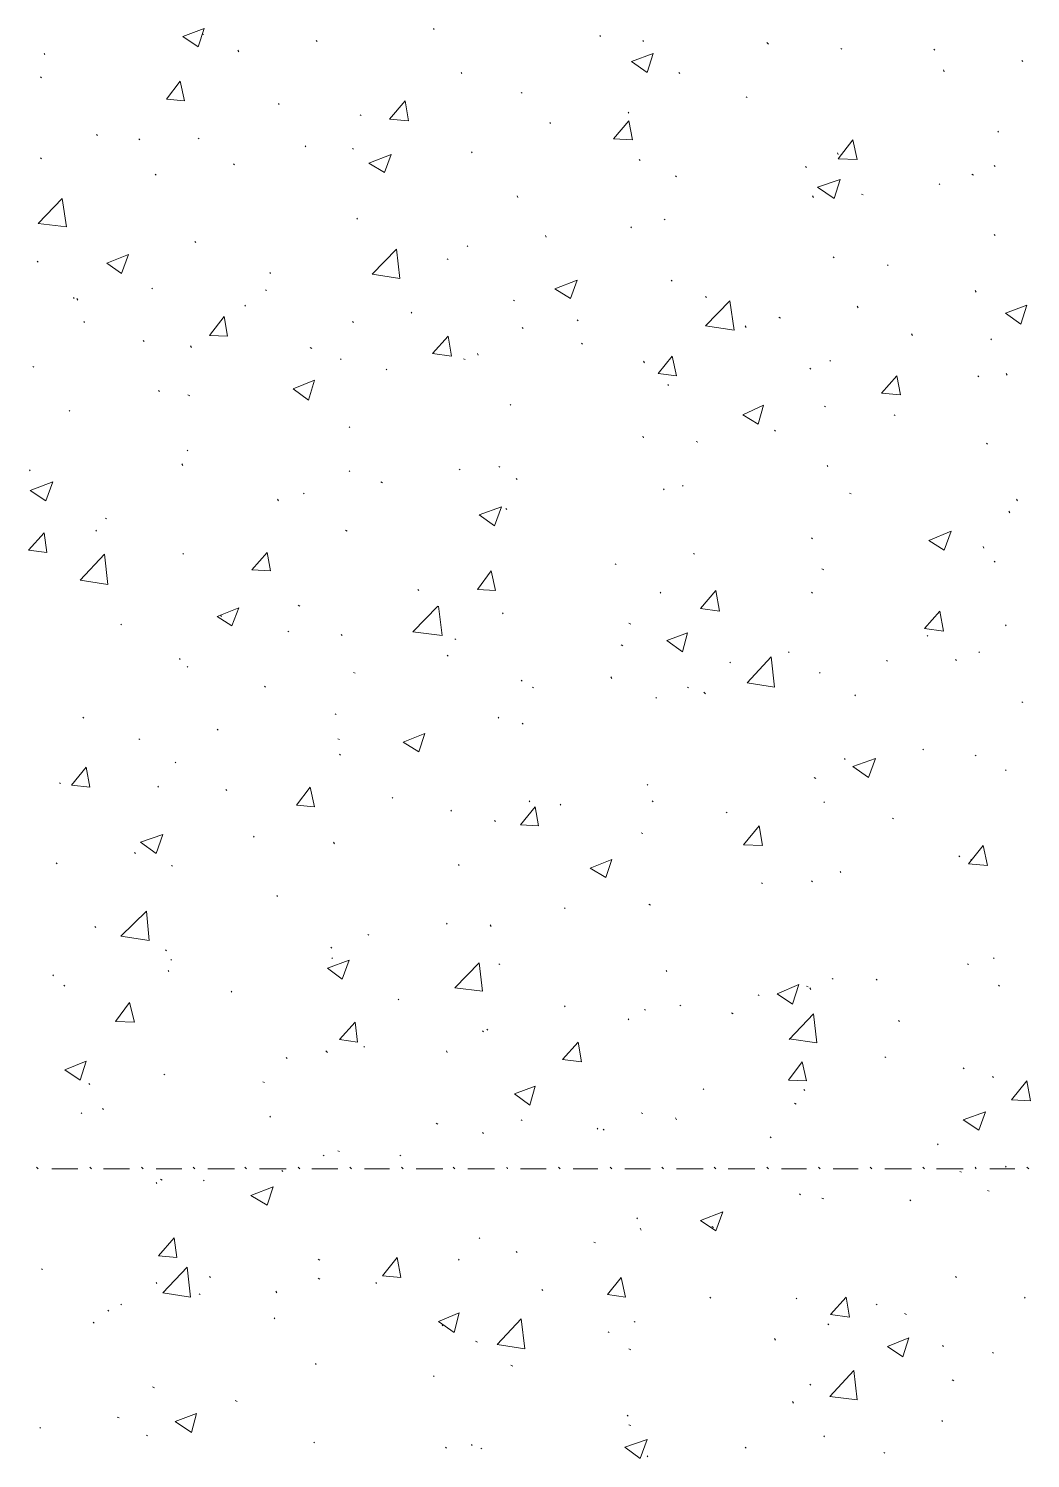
# Model space of a CAD drawing. Header units: millimetres. Extents: x 2928 to 3112, y 1220 to 1280.
# Drawn here: x 2974.983 to 2976.922, y 1251.649 to 1254.414 of the extents above; entities that cross this region are included whole.
import ezdxf

# ---------------------------------------------------------------- set-up
doc = ezdxf.new("R2010")
doc.units = ezdxf.units.MM

msp = doc.modelspace()

# ---------------------------------------------------------------- linework, layer by layer
at = {"color": 92, "linetype": 'Continuous', "lineweight": 13, "true_color": 0x00b800}
for points in [[(2975.2818, 1254.39881), (2975.32347, 1254.41381), (2975.32347, 1254.41381)], [(2975.2818, 1254.39881), (2975.3118, 1254.37881), (2975.3118, 1254.37881)], [(2975.3118, 1254.37881), (2975.32347, 1254.41381), (2975.32347, 1254.41381)], [(2975.3218, 1254.40214), (2975.32014, 1254.40381), (2975.32014, 1254.40381)], [(2975.54181, 1254.38881), (2975.54014, 1254.39048), (2975.54014, 1254.39048)], [(2975.76848, 1254.41214), (2975.76681, 1254.41381), (2975.76681, 1254.41381)], [(2976.09015, 1254.39881), (2976.08848, 1254.40048), (2976.08848, 1254.40048)], [(2976.17348, 1254.38881), (2976.17182, 1254.39048), (2976.17182, 1254.39048)], [(2975.01513, 1254.36381), (2975.01347, 1254.36548), (2975.01347, 1254.36548)], [(2975.39014, 1254.36881), (2975.38847, 1254.37214), (2975.38847, 1254.37214)], [(2976.15015, 1254.35047), (2976.19182, 1254.36548), (2976.19182, 1254.36548)], [(2976.18015, 1254.32881), (2976.19182, 1254.36548), (2976.19182, 1254.36548)], [(2976.41515, 1254.38381), (2976.41182, 1254.38714), (2976.41182, 1254.38714)], [(2976.55682, 1254.37381), (2976.55515, 1254.37548), (2976.55515, 1254.37548)], [(2976.73682, 1254.37214), (2976.73516, 1254.37381), (2976.73516, 1254.37381)], [(2976.15015, 1254.35047), (2976.18015, 1254.32881), (2976.18015, 1254.32881)], [(2976.75516, 1254.33047), (2976.75349, 1254.33381), (2976.75349, 1254.33381)], [(2976.90683, 1254.35047), (2976.90516, 1254.35214), (2976.90516, 1254.35214)], [(2975.00847, 1254.31881), (2975.0068, 1254.32047), (2975.0068, 1254.32047)], [(2975.25014, 1254.27714), (2975.2768, 1254.31214), (2975.2768, 1254.31214)], [(2975.28514, 1254.27381), (2975.2768, 1254.31214), (2975.2768, 1254.31214)], [(2975.82181, 1254.32714), (2975.82014, 1254.32881), (2975.82014, 1254.32881)], [(2976.24348, 1254.32714), (2976.24182, 1254.32881), (2976.24182, 1254.32881)], [(2975.93848, 1254.28881), (2975.93681, 1254.29047), (2975.93681, 1254.29047)], [(2976.37348, 1254.28047), (2976.37182, 1254.28214), (2976.37182, 1254.28214)], [(2975.25014, 1254.27714), (2975.28514, 1254.27381), (2975.28514, 1254.27381)], [(2975.46847, 1254.26714), (2975.46681, 1254.26881), (2975.46681, 1254.26881)], [(2975.68181, 1254.23881), (2975.71181, 1254.27381), (2975.71181, 1254.27381)], [(2975.71848, 1254.23547), (2975.71181, 1254.27381), (2975.71181, 1254.27381)], [(2976.14515, 1254.25047), (2976.14348, 1254.25214), (2976.14348, 1254.25214)], [(2975.62681, 1254.24547), (2975.62514, 1254.24714), (2975.62514, 1254.24714)], [(2975.68181, 1254.23881), (2975.71848, 1254.23547), (2975.71848, 1254.23547)], [(2975.99348, 1254.23047), (2975.99181, 1254.23214), (2975.99181, 1254.23214)], [(2976.11515, 1254.20047), (2976.14515, 1254.23547), (2976.14515, 1254.23547)], [(2976.15181, 1254.19881), (2976.14515, 1254.23547), (2976.14515, 1254.23547)], [(2975.1168, 1254.20714), (2975.11513, 1254.20881), (2975.11513, 1254.20881)], [(2975.19847, 1254.19881), (2975.1968, 1254.20047), (2975.1968, 1254.20047)], [(2975.31347, 1254.20047), (2975.3118, 1254.20214), (2975.3118, 1254.20214)], [(2976.11515, 1254.20047), (2976.15181, 1254.19881), (2976.15181, 1254.19881)], [(2976.55015, 1254.16214), (2976.57849, 1254.19881), (2976.57849, 1254.19881)], [(2976.58682, 1254.16047), (2976.57849, 1254.19881), (2976.57849, 1254.19881)], [(2976.86016, 1254.21381), (2976.85849, 1254.21547), (2976.85849, 1254.21547)], [(2975.52014, 1254.18547), (2975.51847, 1254.18714), (2975.51847, 1254.18714)], [(2975.61181, 1254.18047), (2975.61014, 1254.18214), (2975.61014, 1254.18214)], [(2975.64181, 1254.15381), (2975.68514, 1254.17047), (2975.68514, 1254.17047)], [(2975.67181, 1254.13547), (2975.68514, 1254.17047), (2975.68514, 1254.17047)], [(2975.84181, 1254.17381), (2975.84014, 1254.17547), (2975.84014, 1254.17547)], [(2976.55015, 1254.17047), (2976.54849, 1254.17381), (2976.54849, 1254.17381)], [(2975.00847, 1254.16214), (2975.0068, 1254.16381), (2975.0068, 1254.16381)], [(2975.3818, 1254.15047), (2975.38014, 1254.15214), (2975.38014, 1254.15214)], [(2975.64181, 1254.15381), (2975.67181, 1254.13547), (2975.67181, 1254.13547)], [(2976.16682, 1254.15881), (2976.16515, 1254.16047), (2976.16515, 1254.16047)], [(2976.48849, 1254.14547), (2976.48682, 1254.14714), (2976.48682, 1254.14714)], [(2976.55015, 1254.16214), (2976.58682, 1254.16047), (2976.58682, 1254.16047)], [(2976.85349, 1254.14714), (2976.85182, 1254.14881), (2976.85182, 1254.14881)], [(2975.23014, 1254.13047), (2975.22847, 1254.13214), (2975.22847, 1254.13214)], [(2976.23682, 1254.12714), (2976.23515, 1254.1288), (2976.23515, 1254.1288)], [(2976.51015, 1254.10714), (2976.55349, 1254.12214), (2976.55349, 1254.12214)], [(2976.54182, 1254.08547), (2976.55349, 1254.12214), (2976.55349, 1254.12214)], [(2976.74682, 1254.11214), (2976.74516, 1254.1138), (2976.74516, 1254.1138)], [(2976.81182, 1254.13047), (2976.80849, 1254.13214), (2976.80849, 1254.13214)], [(2975.0018, 1254.03714), (2975.04847, 1254.08547), (2975.04847, 1254.08547)], [(2975.0568, 1254.03047), (2975.04847, 1254.08547), (2975.04847, 1254.08547)], [(2975.93015, 1254.08714), (2975.92848, 1254.09047), (2975.92848, 1254.09047)], [(2976.50182, 1254.08714), (2976.50015, 1254.09047), (2976.50015, 1254.09047)], [(2976.51015, 1254.10714), (2976.54182, 1254.08547), (2976.54182, 1254.08547)], [(2976.59849, 1254.09214), (2976.59515, 1254.0938), (2976.59515, 1254.0938)], [(2975.0018, 1254.03714), (2975.0568, 1254.03047), (2975.0568, 1254.03047)], [(2975.62014, 1254.04547), (2975.61847, 1254.04714), (2975.61847, 1254.04714)], [(2976.15015, 1254.0288), (2976.14848, 1254.03047), (2976.14848, 1254.03047)], [(2976.21515, 1254.0438), (2976.21348, 1254.04547), (2976.21348, 1254.04547)], [(2975.3068, 1254.00047), (2975.30514, 1254.00214), (2975.30514, 1254.00214)], [(2975.98515, 1254.01047), (2975.98348, 1254.0138), (2975.98348, 1254.0138)], [(2976.85349, 1254.0138), (2976.85182, 1254.01547), (2976.85182, 1254.01547)], [(2975.13513, 1253.96047), (2975.1768, 1253.97714), (2975.1768, 1253.97714)], [(2975.16347, 1253.94047), (2975.1768, 1253.97714), (2975.1768, 1253.97714)], [(2975.64847, 1253.9388), (2975.69514, 1253.98714), (2975.69514, 1253.98714)], [(2975.70181, 1253.93047), (2975.69514, 1253.98714), (2975.69514, 1253.98714)], [(2975.83348, 1253.99214), (2975.83181, 1253.9938), (2975.83181, 1253.9938)], [(2975.0018, 1253.96214), (2975.00013, 1253.9638), (2975.00013, 1253.9638)], [(2975.13513, 1253.96047), (2975.16347, 1253.94047), (2975.16347, 1253.94047)], [(2975.79514, 1253.96714), (2975.79348, 1253.9688), (2975.79348, 1253.9688)], [(2976.54182, 1253.97047), (2976.54015, 1253.97214), (2976.54015, 1253.97214)], [(2976.64682, 1253.95547), (2976.64516, 1253.95714), (2976.64516, 1253.95714)], [(2975.4518, 1253.94047), (2975.45014, 1253.94214), (2975.45014, 1253.94214)], [(2975.64847, 1253.9388), (2975.70181, 1253.93047), (2975.70181, 1253.93047)], [(2976.00181, 1253.91047), (2976.04515, 1253.92714), (2976.04515, 1253.92714)], [(2976.03181, 1253.89213), (2976.04515, 1253.92714), (2976.04515, 1253.92714)], [(2976.22848, 1253.92547), (2976.22682, 1253.92714), (2976.22682, 1253.92714)], [(2975.0718, 1253.89213), (2975.07013, 1253.8938), (2975.07013, 1253.8938)], [(2975.07847, 1253.8888), (2975.0768, 1253.89213), (2975.0768, 1253.89213)], [(2975.22347, 1253.91047), (2975.2218, 1253.91214), (2975.2218, 1253.91214)], [(2975.44347, 1253.90714), (2975.4418, 1253.9088), (2975.4418, 1253.9088)], [(2976.00181, 1253.91047), (2976.03181, 1253.89213), (2976.03181, 1253.89213)], [(2976.29515, 1253.8938), (2976.29348, 1253.89547), (2976.29348, 1253.89547)], [(2976.81682, 1253.9038), (2976.81516, 1253.90714), (2976.81516, 1253.90714)], [(2975.40347, 1253.87713), (2975.4018, 1253.8788), (2975.4018, 1253.8788)], [(2975.72514, 1253.8638), (2975.72348, 1253.86547), (2975.72348, 1253.86547)], [(2975.92348, 1253.88713), (2975.92181, 1253.8888), (2975.92181, 1253.8888)], [(2976.29348, 1253.8388), (2976.34015, 1253.88713), (2976.34015, 1253.88713)], [(2976.34848, 1253.83047), (2976.34015, 1253.88713), (2976.34015, 1253.88713)], [(2976.58849, 1253.8738), (2976.58682, 1253.87713), (2976.58682, 1253.87713)], [(2976.87349, 1253.8638), (2976.91516, 1253.8788), (2976.91516, 1253.8788)], [(2976.87349, 1253.8638), (2976.90349, 1253.84213), (2976.90349, 1253.84213)], [(2976.90349, 1253.84213), (2976.91516, 1253.8788), (2976.91516, 1253.8788)], [(2975.0918, 1253.84547), (2975.09013, 1253.84713), (2975.09013, 1253.84713)], [(2975.33347, 1253.82047), (2975.3618, 1253.85713), (2975.3618, 1253.85713)], [(2975.36847, 1253.8188), (2975.3618, 1253.85713), (2975.3618, 1253.85713)], [(2975.61181, 1253.84547), (2975.61014, 1253.84713), (2975.61014, 1253.84713)], [(2975.94015, 1253.8338), (2975.93848, 1253.83547), (2975.93848, 1253.83547)], [(2976.04681, 1253.8488), (2976.04515, 1253.85047), (2976.04515, 1253.85047)], [(2976.29348, 1253.8388), (2976.34848, 1253.83047), (2976.34848, 1253.83047)], [(2976.37182, 1253.83547), (2976.37015, 1253.8388), (2976.37015, 1253.8388)], [(2976.43849, 1253.8538), (2976.43515, 1253.85547), (2976.43515, 1253.85547)], [(2975.2068, 1253.8088), (2975.20513, 1253.81047), (2975.20513, 1253.81047)], [(2975.33347, 1253.82047), (2975.36847, 1253.8188), (2975.36847, 1253.8188)], [(2975.76514, 1253.78547), (2975.79514, 1253.8188), (2975.79514, 1253.8188)], [(2975.80181, 1253.78047), (2975.79514, 1253.8188), (2975.79514, 1253.8188)], [(2976.69349, 1253.82047), (2976.69182, 1253.8238), (2976.69182, 1253.8238)], [(2976.84682, 1253.81213), (2976.84516, 1253.8138), (2976.84516, 1253.8138)], [(2975.29847, 1253.79713), (2975.2968, 1253.80047), (2975.2968, 1253.80047)], [(2975.53181, 1253.79547), (2975.52847, 1253.79713), (2975.52847, 1253.79713)], [(2975.76514, 1253.78547), (2975.80181, 1253.78047), (2975.80181, 1253.78047)], [(2975.85348, 1253.78213), (2975.85181, 1253.78547), (2975.85181, 1253.78547)], [(2976.05515, 1253.8038), (2976.05348, 1253.80547), (2976.05348, 1253.80547)], [(2976.20182, 1253.74713), (2976.22848, 1253.78047), (2976.22848, 1253.78047)], [(2976.23682, 1253.74213), (2976.22848, 1253.78047), (2976.22848, 1253.78047)], [(2974.99346, 1253.7588), (2974.9918, 1253.76047), (2974.9918, 1253.76047)], [(2975.58847, 1253.7738), (2975.58681, 1253.77547), (2975.58681, 1253.77547)], [(2975.67681, 1253.7538), (2975.67514, 1253.75547), (2975.67514, 1253.75547)], [(2975.82848, 1253.7738), (2975.82514, 1253.77547), (2975.82514, 1253.77547)], [(2976.17515, 1253.76713), (2976.17348, 1253.77047), (2976.17348, 1253.77047)], [(2976.49682, 1253.75547), (2976.49515, 1253.75713), (2976.49515, 1253.75713)], [(2976.53515, 1253.77047), (2976.53349, 1253.77213), (2976.53349, 1253.77213)], [(2975.49514, 1253.71713), (2975.53681, 1253.7338), (2975.53681, 1253.7338)], [(2975.52514, 1253.69547), (2975.53681, 1253.7338), (2975.53681, 1253.7338)], [(2976.20182, 1253.74713), (2976.23682, 1253.74213), (2976.23682, 1253.74213)], [(2976.22182, 1253.7238), (2976.22015, 1253.72547), (2976.22015, 1253.72547)], [(2976.63349, 1253.7088), (2976.66349, 1253.74213), (2976.66349, 1253.74213)], [(2976.67016, 1253.70547), (2976.66349, 1253.74213), (2976.66349, 1253.74213)], [(2976.82182, 1253.74047), (2976.82016, 1253.74213), (2976.82016, 1253.74213)], [(2976.87683, 1253.7438), (2976.87516, 1253.74713), (2976.87516, 1253.74713)], [(2975.2368, 1253.71213), (2975.23514, 1253.7138), (2975.23514, 1253.7138)], [(2975.29514, 1253.7038), (2975.2918, 1253.70547), (2975.2918, 1253.70547)], [(2975.49514, 1253.71713), (2975.52514, 1253.69547), (2975.52514, 1253.69547)], [(2976.63349, 1253.7088), (2976.67016, 1253.70547), (2976.67016, 1253.70547)], [(2975.06347, 1253.6738), (2975.0618, 1253.67547), (2975.0618, 1253.67547)], [(2975.91681, 1253.68547), (2975.91514, 1253.68713), (2975.91514, 1253.68713)], [(2976.36515, 1253.66713), (2976.40515, 1253.68547), (2976.40515, 1253.68547)], [(2976.39515, 1253.6488), (2976.40515, 1253.68547), (2976.40515, 1253.68547)], [(2976.52515, 1253.68213), (2976.52349, 1253.6838), (2976.52349, 1253.6838)], [(2975.60514, 1253.64213), (2975.60347, 1253.6438), (2975.60347, 1253.6438)], [(2976.36515, 1253.66713), (2976.39515, 1253.6488), (2976.39515, 1253.6488)], [(2976.66016, 1253.66547), (2976.65849, 1253.66713), (2976.65849, 1253.66713)], [(2976.17348, 1253.62213), (2976.17182, 1253.62546), (2976.17182, 1253.62546)], [(2976.27848, 1253.6138), (2976.27515, 1253.61546), (2976.27515, 1253.61546)], [(2976.42849, 1253.63546), (2976.42682, 1253.63713), (2976.42682, 1253.63713)], [(2975.2918, 1253.59713), (2975.29014, 1253.5988), (2975.29014, 1253.5988)], [(2976.83849, 1253.61046), (2976.83682, 1253.61213), (2976.83682, 1253.61213)], [(2974.9868, 1253.5588), (2974.98513, 1253.56046), (2974.98513, 1253.56046)], [(2975.2818, 1253.5688), (2975.28014, 1253.57213), (2975.28014, 1253.57213)], [(2975.60514, 1253.55713), (2975.60347, 1253.5588), (2975.60347, 1253.5588)], [(2975.81848, 1253.56046), (2975.81681, 1253.56213), (2975.81681, 1253.56213)], [(2975.89514, 1253.56546), (2975.89348, 1253.56713), (2975.89348, 1253.56713)], [(2976.53015, 1253.56713), (2976.52849, 1253.5688), (2976.52849, 1253.5688)], [(2974.9868, 1253.52046), (2975.03013, 1253.53713), (2975.03013, 1253.53713)], [(2975.0168, 1253.50046), (2975.03013, 1253.53713), (2975.03013, 1253.53713)], [(2975.66847, 1253.53546), (2975.66514, 1253.53713), (2975.66514, 1253.53713)], [(2975.92848, 1253.54213), (2975.92681, 1253.5438), (2975.92681, 1253.5438)], [(2974.9868, 1253.52046), (2975.0168, 1253.50046), (2975.0168, 1253.50046)], [(2975.46681, 1253.50046), (2975.46514, 1253.5038), (2975.46514, 1253.5038)], [(2975.51681, 1253.5138), (2975.51514, 1253.51546), (2975.51514, 1253.51546)], [(2976.21348, 1253.52213), (2976.21182, 1253.5238), (2976.21182, 1253.5238)], [(2976.25015, 1253.5288), (2976.24848, 1253.53046), (2976.24848, 1253.53046)], [(2976.57515, 1253.5138), (2976.57182, 1253.51546), (2976.57182, 1253.51546)], [(2976.89683, 1253.50046), (2976.89516, 1253.5038), (2976.89516, 1253.5038)], [(2975.85514, 1253.4738), (2975.89848, 1253.4888), (2975.89848, 1253.4888)], [(2975.88514, 1253.45213), (2975.89848, 1253.4888), (2975.89848, 1253.4888)], [(2975.90848, 1253.4838), (2975.90681, 1253.48546), (2975.90681, 1253.48546)], [(2976.88183, 1253.47713), (2976.88016, 1253.48046), (2976.88016, 1253.48046)], [(2975.13513, 1253.46546), (2975.1318, 1253.46713), (2975.1318, 1253.46713)], [(2975.85514, 1253.4738), (2975.88514, 1253.45213), (2975.88514, 1253.45213)], [(2974.98346, 1253.40546), (2975.01347, 1253.4388), (2975.01347, 1253.4388)], [(2975.01847, 1253.40046), (2975.01347, 1253.4388), (2975.01347, 1253.4388)], [(2975.11513, 1253.44213), (2975.11347, 1253.4438), (2975.11347, 1253.4438)], [(2975.60014, 1253.44213), (2975.59681, 1253.4438), (2975.59681, 1253.4438)], [(2976.50015, 1253.42713), (2976.49849, 1253.42879), (2976.49849, 1253.42879)], [(2976.72516, 1253.42379), (2976.76849, 1253.44213), (2976.76849, 1253.44213)], [(2976.72516, 1253.42379), (2976.75516, 1253.40546), (2976.75516, 1253.40546)], [(2976.75516, 1253.40546), (2976.76849, 1253.44213), (2976.76849, 1253.44213)], [(2974.98346, 1253.40546), (2975.01847, 1253.40046), (2975.01847, 1253.40046)], [(2975.08347, 1253.34713), (2975.13013, 1253.39713), (2975.13013, 1253.39713)], [(2975.1368, 1253.33879), (2975.13013, 1253.39713), (2975.13013, 1253.39713)], [(2975.28347, 1253.39713), (2975.2818, 1253.39879), (2975.2818, 1253.39879)], [(2975.41514, 1253.36713), (2975.44514, 1253.40046), (2975.44514, 1253.40046)], [(2975.4518, 1253.36546), (2975.44514, 1253.40046), (2975.44514, 1253.40046)], [(2976.27182, 1253.39713), (2976.27015, 1253.39879), (2976.27015, 1253.39879)], [(2976.83182, 1253.40879), (2976.83016, 1253.41213), (2976.83016, 1253.41213)], [(2975.41514, 1253.36713), (2975.4518, 1253.36546), (2975.4518, 1253.36546)], [(2975.85181, 1253.32879), (2975.87848, 1253.36546), (2975.87848, 1253.36546)], [(2975.88681, 1253.32713), (2975.87848, 1253.36546), (2975.87848, 1253.36546)], [(2976.12015, 1253.37713), (2976.11848, 1253.37879), (2976.11848, 1253.37879)], [(2976.52182, 1253.36713), (2976.51849, 1253.36879), (2976.51849, 1253.36879)], [(2976.85349, 1253.38213), (2976.85182, 1253.38379), (2976.85182, 1253.38379)], [(2975.08347, 1253.34713), (2975.1368, 1253.33879), (2975.1368, 1253.33879)], [(2975.73848, 1253.32713), (2975.73681, 1253.32879), (2975.73681, 1253.32879)], [(2975.85181, 1253.32879), (2975.88681, 1253.32713), (2975.88681, 1253.32713)], [(2976.20682, 1253.32213), (2976.20515, 1253.32379), (2976.20515, 1253.32379)], [(2976.28348, 1253.29213), (2976.31348, 1253.32713), (2976.31348, 1253.32713)], [(2976.32015, 1253.28713), (2976.31348, 1253.32713), (2976.31348, 1253.32713)], [(2976.50015, 1253.32213), (2976.49849, 1253.32379), (2976.49849, 1253.32379)], [(2975.34847, 1253.27713), (2975.39014, 1253.29379), (2975.39014, 1253.29379)], [(2975.3768, 1253.25879), (2975.39014, 1253.29379), (2975.39014, 1253.29379)], [(2975.50847, 1253.29713), (2975.50514, 1253.29879), (2975.50514, 1253.29879)], [(2975.72681, 1253.24713), (2975.77514, 1253.29713), (2975.77514, 1253.29713)], [(2975.78348, 1253.24046), (2975.77681, 1253.29713), (2975.77681, 1253.29713)], [(2975.90181, 1253.28213), (2975.90014, 1253.28379), (2975.90014, 1253.28379)], [(2976.28348, 1253.29213), (2976.32015, 1253.28713), (2976.32015, 1253.28713)], [(2976.71682, 1253.25379), (2976.74682, 1253.28713), (2976.74682, 1253.28713)], [(2976.75349, 1253.24879), (2976.74682, 1253.28713), (2976.74682, 1253.28713)], [(2975.16347, 1253.26046), (2975.1618, 1253.26213), (2975.1618, 1253.26213)], [(2975.34847, 1253.27713), (2975.3768, 1253.25879), (2975.3768, 1253.25879)], [(2975.3568, 1253.27713), (2975.35514, 1253.27879), (2975.35514, 1253.27879)], [(2976.14848, 1253.26213), (2976.14515, 1253.26379), (2976.14515, 1253.26379)], [(2976.87516, 1253.25879), (2976.87349, 1253.26046), (2976.87349, 1253.26046)], [(2975.48681, 1253.24713), (2975.48514, 1253.24879), (2975.48514, 1253.24879)], [(2975.59014, 1253.24046), (2975.58847, 1253.24213), (2975.58847, 1253.24213)], [(2975.72681, 1253.24713), (2975.78348, 1253.24046), (2975.78348, 1253.24046)], [(2975.81014, 1253.23213), (2975.80848, 1253.23379), (2975.80848, 1253.23379)], [(2976.21848, 1253.23046), (2976.25848, 1253.24546), (2976.25848, 1253.24546)], [(2976.21848, 1253.23046), (2976.24848, 1253.20879), (2976.24848, 1253.20879)], [(2976.24848, 1253.20879), (2976.25848, 1253.24546), (2976.25848, 1253.24546)], [(2976.71682, 1253.25379), (2976.75349, 1253.24879), (2976.75349, 1253.24879)], [(2976.72349, 1253.23879), (2976.72182, 1253.24046), (2976.72182, 1253.24046)], [(2975.79514, 1253.20046), (2975.79348, 1253.20213), (2975.79348, 1253.20213)], [(2976.13348, 1253.22046), (2976.13015, 1253.22213), (2976.13015, 1253.22213)], [(2976.45515, 1253.20713), (2976.45349, 1253.20879), (2976.45349, 1253.20879)], [(2976.82349, 1253.20713), (2976.82182, 1253.20879), (2976.82182, 1253.20879)], [(2975.2768, 1253.19379), (2975.27514, 1253.19546), (2975.27514, 1253.19546)], [(2975.2918, 1253.17879), (2975.29014, 1253.18046), (2975.29014, 1253.18046)], [(2976.34182, 1253.18712), (2976.34015, 1253.18879), (2976.34015, 1253.18879)], [(2976.37348, 1253.14879), (2976.42015, 1253.19879), (2976.42015, 1253.19879)], [(2976.42682, 1253.14046), (2976.42015, 1253.19879), (2976.42015, 1253.19879)], [(2976.64516, 1253.19046), (2976.64349, 1253.19212), (2976.64349, 1253.19212)], [(2976.77849, 1253.19212), (2976.77682, 1253.19379), (2976.77682, 1253.19379)], [(2975.61514, 1253.16712), (2975.61181, 1253.16879), (2975.61181, 1253.16879)], [(2975.93848, 1253.15212), (2975.93681, 1253.15379), (2975.93681, 1253.15379)], [(2976.11181, 1253.15712), (2976.11015, 1253.16046), (2976.11015, 1253.16046)], [(2976.37348, 1253.14879), (2976.42682, 1253.14046), (2976.42682, 1253.14046)], [(2976.51515, 1253.16712), (2976.51349, 1253.16879), (2976.51349, 1253.16879)], [(2975.4418, 1253.14046), (2975.44014, 1253.14212), (2975.44014, 1253.14212)], [(2975.96015, 1253.13879), (2975.95848, 1253.14046), (2975.95848, 1253.14046)], [(2976.19848, 1253.11879), (2976.19682, 1253.12046), (2976.19682, 1253.12046)], [(2976.26015, 1253.13879), (2976.25848, 1253.14046), (2976.25848, 1253.14046)], [(2976.29348, 1253.12712), (2976.29015, 1253.13046), (2976.29015, 1253.13046)], [(2976.58349, 1253.12379), (2976.58182, 1253.12546), (2976.58182, 1253.12546)], [(2975.57847, 1253.08712), (2975.57681, 1253.08879), (2975.57681, 1253.08879)], [(2976.90683, 1253.11046), (2976.90516, 1253.11212), (2976.90516, 1253.11212)], [(2975.09013, 1253.08046), (2975.08847, 1253.08212), (2975.08847, 1253.08212)], [(2975.89348, 1253.08046), (2975.89181, 1253.08212), (2975.89181, 1253.08212)], [(2975.94015, 1253.06879), (2975.93848, 1253.07046), (2975.93848, 1253.07046)], [(2975.19847, 1253.03879), (2975.1968, 1253.04046), (2975.1968, 1253.04046)], [(2975.35014, 1253.05712), (2975.34847, 1253.05879), (2975.34847, 1253.05879)], [(2975.58514, 1253.03879), (2975.58181, 1253.04046), (2975.58181, 1253.04046)], [(2975.70848, 1253.03379), (2975.75014, 1253.05046), (2975.75014, 1253.05046)], [(2975.70848, 1253.03379), (2975.73848, 1253.01546), (2975.73848, 1253.01546)], [(2975.73848, 1253.01546), (2975.75014, 1253.05046), (2975.75014, 1253.05046)], [(2975.58681, 1253.00879), (2975.58514, 1253.01046), (2975.58514, 1253.01046)], [(2976.71516, 1253.01879), (2976.71349, 1253.02046), (2976.71349, 1253.02046)], [(2976.81682, 1253.00712), (2976.81516, 1253.00879), (2976.81516, 1253.00879)], [(2975.0668, 1252.95045), (2975.09513, 1252.98546), (2975.09513, 1252.98546)], [(2975.1018, 1252.94712), (2975.09513, 1252.98546), (2975.09513, 1252.98546)], [(2975.26847, 1252.99379), (2975.2668, 1252.99546), (2975.2668, 1252.99546)], [(2976.56349, 1253.00046), (2976.56182, 1253.00212), (2976.56182, 1253.00212)], [(2976.57849, 1252.98712), (2976.62182, 1253.00212), (2976.62182, 1253.00212)], [(2976.57849, 1252.98712), (2976.60849, 1252.96546), (2976.60849, 1252.96546)], [(2976.60849, 1252.96546), (2976.62182, 1253.00212), (2976.62182, 1253.00212)], [(2976.87516, 1252.97879), (2976.87349, 1252.98046), (2976.87349, 1252.98046)], [(2975.04513, 1252.95379), (2975.04347, 1252.95545), (2975.04347, 1252.95545)], [(2975.0668, 1252.95045), (2975.1018, 1252.94712), (2975.1018, 1252.94712)], [(2976.18182, 1252.95045), (2976.18015, 1252.95212), (2976.18015, 1252.95212)], [(2976.50682, 1252.96379), (2976.50349, 1252.96546), (2976.50349, 1252.96546)], [(2975.23514, 1252.94712), (2975.23347, 1252.94879), (2975.23347, 1252.94879)], [(2975.3668, 1252.94045), (2975.36514, 1252.94212), (2975.36514, 1252.94212)], [(2975.50181, 1252.91212), (2975.52847, 1252.94712), (2975.52847, 1252.94712)], [(2975.53681, 1252.90879), (2975.52847, 1252.94712), (2975.52847, 1252.94712)], [(2975.68847, 1252.92545), (2975.68681, 1252.92712), (2975.68681, 1252.92712)], [(2975.50181, 1252.91212), (2975.53681, 1252.90879), (2975.53681, 1252.90879)], [(2975.80181, 1252.90045), (2975.80014, 1252.90212), (2975.80014, 1252.90212)], [(2975.93515, 1252.87379), (2975.96348, 1252.90879), (2975.96348, 1252.90879)], [(2975.95348, 1252.91879), (2975.95181, 1252.92045), (2975.95181, 1252.92045)], [(2975.97015, 1252.87212), (2975.96348, 1252.90879), (2975.96348, 1252.90879)], [(2976.01348, 1252.91212), (2976.01181, 1252.91379), (2976.01181, 1252.91379)], [(2976.19182, 1252.91879), (2976.19015, 1252.92045), (2976.19015, 1252.92045)], [(2976.33515, 1252.89712), (2976.33348, 1252.89879), (2976.33348, 1252.89879)], [(2976.52349, 1252.91712), (2976.52182, 1252.91879), (2976.52182, 1252.91879)], [(2975.88681, 1252.88045), (2975.88514, 1252.88212), (2975.88514, 1252.88212)], [(2975.93515, 1252.87379), (2975.97015, 1252.87212), (2975.97015, 1252.87212)], [(2976.36682, 1252.83545), (2976.39682, 1252.87212), (2976.39682, 1252.87212)], [(2976.40349, 1252.83379), (2976.39682, 1252.87212), (2976.39682, 1252.87212)], [(2976.65682, 1252.88545), (2976.65516, 1252.88712), (2976.65516, 1252.88712)], [(2975.20013, 1252.84045), (2975.24347, 1252.85545), (2975.24347, 1252.85545)], [(2975.20013, 1252.84045), (2975.23014, 1252.81879), (2975.23014, 1252.81879)], [(2975.23014, 1252.81879), (2975.24347, 1252.85545), (2975.24347, 1252.85545)], [(2975.42014, 1252.85045), (2975.41847, 1252.85212), (2975.41847, 1252.85212)], [(2975.57514, 1252.83712), (2975.57347, 1252.84045), (2975.57347, 1252.84045)], [(2976.17182, 1252.85712), (2976.16848, 1252.85879), (2976.16848, 1252.85879)], [(2975.19013, 1252.81879), (2975.18847, 1252.82045), (2975.18847, 1252.82045)], [(2976.36682, 1252.83545), (2976.40349, 1252.83379), (2976.40349, 1252.83379)], [(2976.78516, 1252.81212), (2976.78349, 1252.81379), (2976.78349, 1252.81379)], [(2976.80182, 1252.79879), (2976.83016, 1252.83379), (2976.83016, 1252.83379)], [(2976.83849, 1252.79545), (2976.83016, 1252.83379), (2976.83016, 1252.83379)], [(2975.03847, 1252.79879), (2975.0368, 1252.80045), (2975.0368, 1252.80045)], [(2975.2618, 1252.79379), (2975.26014, 1252.79545), (2975.26014, 1252.79545)], [(2975.81681, 1252.79545), (2975.81514, 1252.79712), (2975.81514, 1252.79712)], [(2976.07015, 1252.79045), (2976.11181, 1252.80712), (2976.11181, 1252.80712)], [(2976.07015, 1252.79045), (2976.10015, 1252.77212), (2976.10015, 1252.77212)], [(2976.10015, 1252.77212), (2976.11181, 1252.80712), (2976.11181, 1252.80712)], [(2976.80182, 1252.79879), (2976.83849, 1252.79545), (2976.83849, 1252.79545)], [(2976.80849, 1252.80545), (2976.80682, 1252.80712), (2976.80682, 1252.80712)], [(2976.40349, 1252.76045), (2976.40182, 1252.76212), (2976.40182, 1252.76212)], [(2976.50015, 1252.76379), (2976.49849, 1252.76545), (2976.49849, 1252.76545)], [(2976.55515, 1252.78212), (2976.55349, 1252.78379), (2976.55349, 1252.78379)], [(2975.46514, 1252.73545), (2975.46347, 1252.73712), (2975.46347, 1252.73712)], [(2975.1618, 1252.65878), (2975.2118, 1252.70712), (2975.2118, 1252.70712)], [(2975.2168, 1252.65045), (2975.2118, 1252.70712), (2975.2118, 1252.70712)], [(2976.02181, 1252.71212), (2976.02015, 1252.71378), (2976.02015, 1252.71378)], [(2976.18682, 1252.71878), (2976.18348, 1252.72045), (2976.18348, 1252.72045)], [(2975.11347, 1252.67545), (2975.1118, 1252.67712), (2975.1118, 1252.67712)], [(2975.79348, 1252.68212), (2975.79181, 1252.68378), (2975.79181, 1252.68378)], [(2975.87848, 1252.67712), (2975.87681, 1252.68045), (2975.87681, 1252.68045)], [(2975.1618, 1252.65878), (2975.2168, 1252.65045), (2975.2168, 1252.65045)], [(2975.64181, 1252.66045), (2975.64014, 1252.66212), (2975.64014, 1252.66212)], [(2975.25014, 1252.63045), (2975.24847, 1252.63212), (2975.24847, 1252.63212)], [(2975.57014, 1252.63545), (2975.56847, 1252.63712), (2975.56847, 1252.63712)], [(2975.25514, 1252.59045), (2975.25347, 1252.59212), (2975.25347, 1252.59212)], [(2975.26014, 1252.61212), (2975.25847, 1252.61378), (2975.25847, 1252.61378)], [(2975.56181, 1252.59712), (2975.60347, 1252.61212), (2975.60347, 1252.61212)], [(2975.56181, 1252.59712), (2975.59014, 1252.57545), (2975.59014, 1252.57545)], [(2975.57181, 1252.61545), (2975.57014, 1252.61712), (2975.57014, 1252.61712)], [(2975.59014, 1252.57545), (2975.60347, 1252.61212), (2975.60347, 1252.61212)], [(2975.80848, 1252.55878), (2975.85514, 1252.60712), (2975.85514, 1252.60712)], [(2975.86181, 1252.55212), (2975.85514, 1252.60712), (2975.85514, 1252.60712)], [(2975.89514, 1252.60378), (2975.89348, 1252.60545), (2975.89348, 1252.60545)], [(2976.21848, 1252.59045), (2976.21682, 1252.59212), (2976.21682, 1252.59212)], [(2976.80182, 1252.60378), (2976.80016, 1252.60545), (2976.80016, 1252.60545)], [(2976.85182, 1252.61545), (2976.85016, 1252.61712), (2976.85016, 1252.61712)], [(2975.0318, 1252.58212), (2975.03013, 1252.58378), (2975.03013, 1252.58378)], [(2975.05347, 1252.56212), (2975.0518, 1252.56378), (2975.0518, 1252.56378)], [(2976.43182, 1252.54712), (2976.47349, 1252.56545), (2976.47349, 1252.56545)], [(2976.46182, 1252.52712), (2976.47349, 1252.56545), (2976.47349, 1252.56545)], [(2976.54015, 1252.57545), (2976.53849, 1252.57712), (2976.53849, 1252.57712)], [(2976.62515, 1252.57378), (2976.62349, 1252.57545), (2976.62349, 1252.57545)], [(2976.86183, 1252.56212), (2976.86016, 1252.56378), (2976.86016, 1252.56378)], [(2975.3768, 1252.55045), (2975.37514, 1252.55212), (2975.37514, 1252.55212)], [(2975.70014, 1252.53545), (2975.69848, 1252.53712), (2975.69848, 1252.53712)], [(2975.80848, 1252.55878), (2975.86181, 1252.55212), (2975.86181, 1252.55212)], [(2976.39682, 1252.54378), (2976.39515, 1252.54545), (2976.39515, 1252.54545)], [(2976.43182, 1252.54712), (2976.46182, 1252.52712), (2976.46182, 1252.52712)], [(2976.49182, 1252.56045), (2976.48849, 1252.56212), (2976.48849, 1252.56212)], [(2976.49682, 1252.55545), (2976.49515, 1252.55878), (2976.49515, 1252.55878)], [(2975.1518, 1252.49378), (2975.17847, 1252.53045), (2975.17847, 1252.53045)], [(2975.18847, 1252.49211), (2975.17847, 1252.53045), (2975.17847, 1252.53045)], [(2976.02181, 1252.52212), (2976.02015, 1252.52378), (2976.02015, 1252.52378)], [(2976.17682, 1252.51545), (2976.17515, 1252.51712), (2976.17515, 1252.51712)], [(2976.24515, 1252.52378), (2976.24348, 1252.52545), (2976.24348, 1252.52545)], [(2976.34682, 1252.50878), (2976.34348, 1252.51045), (2976.34348, 1252.51045)], [(2976.45515, 1252.45878), (2976.50182, 1252.50878), (2976.50182, 1252.50878)], [(2976.50849, 1252.45211), (2976.50182, 1252.50878), (2976.50182, 1252.50878)], [(2975.1518, 1252.49378), (2975.18847, 1252.49211), (2975.18847, 1252.49211)], [(2975.58514, 1252.45878), (2975.61514, 1252.49211), (2975.61514, 1252.49211)], [(2975.62014, 1252.45378), (2975.61514, 1252.49211), (2975.61514, 1252.49211)], [(2976.14515, 1252.49712), (2976.14348, 1252.49878), (2976.14348, 1252.49878)], [(2976.66849, 1252.49378), (2976.66682, 1252.49545), (2976.66682, 1252.49545)], [(2975.58514, 1252.45878), (2975.62014, 1252.45378), (2975.62014, 1252.45378)], [(2975.86348, 1252.47378), (2975.86181, 1252.47545), (2975.86181, 1252.47545)], [(2975.87181, 1252.47711), (2975.87014, 1252.47878), (2975.87014, 1252.47878)], [(2976.01681, 1252.42045), (2976.04681, 1252.45378), (2976.04681, 1252.45378)], [(2976.05348, 1252.41545), (2976.04681, 1252.45378), (2976.04681, 1252.45378)], [(2976.45515, 1252.46045), (2976.50849, 1252.45211), (2976.50849, 1252.45211)], [(2975.56181, 1252.43378), (2975.55847, 1252.43711), (2975.55847, 1252.43711)], [(2975.63347, 1252.44378), (2975.63181, 1252.44545), (2975.63181, 1252.44545)], [(2975.79348, 1252.43378), (2975.79181, 1252.43711), (2975.79181, 1252.43711)], [(2976.64182, 1252.42378), (2976.64016, 1252.42545), (2976.64016, 1252.42545)], [(2975.05347, 1252.40045), (2975.09513, 1252.41711), (2975.09513, 1252.41711)], [(2975.05347, 1252.40045), (2975.08347, 1252.38045), (2975.08347, 1252.38045)], [(2975.08347, 1252.38045), (2975.09513, 1252.41711), (2975.09513, 1252.41711)], [(2975.48347, 1252.42211), (2975.48181, 1252.42378), (2975.48181, 1252.42378)], [(2976.01681, 1252.42045), (2976.05348, 1252.41545), (2976.05348, 1252.41545)], [(2976.45349, 1252.38045), (2976.48015, 1252.41545), (2976.48015, 1252.41545)], [(2976.48849, 1252.37878), (2976.48015, 1252.41545), (2976.48015, 1252.41545)], [(2976.79349, 1252.40211), (2976.79182, 1252.40378), (2976.79182, 1252.40378)], [(2975.1018, 1252.37211), (2975.10013, 1252.37378), (2975.10013, 1252.37378)], [(2975.2468, 1252.39045), (2975.24514, 1252.39211), (2975.24514, 1252.39211)], [(2975.44014, 1252.37545), (2975.4368, 1252.37711), (2975.4368, 1252.37711)], [(2976.45349, 1252.38045), (2976.48849, 1252.37878), (2976.48849, 1252.37878)], [(2976.85016, 1252.38545), (2976.84849, 1252.38711), (2976.84849, 1252.38711)], [(2976.88516, 1252.34211), (2976.91516, 1252.37878), (2976.91516, 1252.37878)], [(2976.92183, 1252.34045), (2976.91516, 1252.37878), (2976.91516, 1252.37878)], [(2975.92348, 1252.35378), (2975.96348, 1252.36878), (2975.96348, 1252.36878)], [(2975.92348, 1252.35378), (2975.95348, 1252.33211), (2975.95348, 1252.33211)], [(2975.95348, 1252.33211), (2975.96348, 1252.36878), (2975.96348, 1252.36878)], [(2976.29015, 1252.36211), (2976.28848, 1252.36378), (2976.28848, 1252.36378)], [(2976.48515, 1252.36045), (2976.48349, 1252.36211), (2976.48349, 1252.36211)], [(2976.88516, 1252.34211), (2976.92183, 1252.34045), (2976.92183, 1252.34045)], [(2975.0868, 1252.31545), (2975.08513, 1252.31711), (2975.08513, 1252.31711)], [(2975.12847, 1252.32378), (2975.1268, 1252.32545), (2975.1268, 1252.32545)], [(2976.17182, 1252.31545), (2976.16848, 1252.31711), (2976.16848, 1252.31711)], [(2976.46849, 1252.33378), (2976.46515, 1252.33545), (2976.46515, 1252.33545)], [(2976.79182, 1252.30378), (2976.83516, 1252.31878), (2976.83516, 1252.31878)], [(2976.82182, 1252.28378), (2976.83516, 1252.31878), (2976.83516, 1252.31878)], [(2975.4518, 1252.30878), (2975.45014, 1252.31045), (2975.45014, 1252.31045)], [(2975.77514, 1252.29545), (2975.77181, 1252.29711), (2975.77181, 1252.29711)], [(2975.93848, 1252.30211), (2975.93681, 1252.30378), (2975.93681, 1252.30378)], [(2976.08515, 1252.28545), (2976.08348, 1252.28711), (2976.08348, 1252.28711)], [(2976.23682, 1252.30378), (2976.23515, 1252.30711), (2976.23515, 1252.30711)], [(2976.79182, 1252.30378), (2976.82182, 1252.28378), (2976.82182, 1252.28378)], [(2975.86348, 1252.27711), (2975.86181, 1252.27878), (2975.86181, 1252.27878)], [(2976.09681, 1252.28378), (2976.09515, 1252.28545), (2976.09515, 1252.28545)], [(2976.42015, 1252.26878), (2976.41849, 1252.27045), (2976.41849, 1252.27045)], [(2975.55514, 1252.23378), (2975.55347, 1252.23544), (2975.55347, 1252.23544)], [(2975.58514, 1252.24211), (2975.58181, 1252.24378), (2975.58181, 1252.24378)], [(2975.70348, 1252.23378), (2975.70181, 1252.23544), (2975.70181, 1252.23544)], [(2976.74349, 1252.25544), (2976.74182, 1252.25711), (2976.74182, 1252.25711)], [(2975.47514, 1252.20378), (2975.47347, 1252.20544), (2975.47347, 1252.20544)], [(2976.78849, 1252.20211), (2976.78516, 1252.20378), (2976.78516, 1252.20378)], [(2976.87516, 1252.21211), (2976.87349, 1252.21378), (2976.87349, 1252.21378)], [(2975.2318, 1252.18044), (2975.23014, 1252.18211), (2975.23014, 1252.18211)], [(2975.2418, 1252.18711), (2975.23847, 1252.18878), (2975.23847, 1252.18878)], [(2975.32347, 1252.18544), (2975.3218, 1252.18711), (2975.3218, 1252.18711)], [(2975.41347, 1252.15711), (2975.4568, 1252.17378), (2975.4568, 1252.17378)], [(2975.41347, 1252.15711), (2975.44514, 1252.13878), (2975.44514, 1252.13878)], [(2975.44514, 1252.13878), (2975.4568, 1252.17378), (2975.4568, 1252.17378)], [(2976.47682, 1252.15878), (2976.47515, 1252.16044), (2976.47515, 1252.16044)], [(2976.52182, 1252.15044), (2976.51849, 1252.15211), (2976.51849, 1252.15211)], [(2976.69016, 1252.14711), (2976.68849, 1252.14878), (2976.68849, 1252.14878)], [(2976.84182, 1252.16544), (2976.83849, 1252.16711), (2976.83849, 1252.16711)], [(2976.28348, 1252.10878), (2976.32682, 1252.12544), (2976.32682, 1252.12544)], [(2976.31348, 1252.08878), (2976.32682, 1252.12544), (2976.32682, 1252.12544)], [(2976.16182, 1252.11211), (2976.16015, 1252.11378), (2976.16015, 1252.11378)], [(2976.16848, 1252.09044), (2976.16682, 1252.09378), (2976.16682, 1252.09378)], [(2976.28348, 1252.10878), (2976.31348, 1252.08878), (2976.31348, 1252.08878)], [(2976.30848, 1252.09544), (2976.30515, 1252.09711), (2976.30515, 1252.09711)], [(2975.23514, 1252.04044), (2975.26514, 1252.07544), (2975.26514, 1252.07544)], [(2975.27014, 1252.03711), (2975.26514, 1252.07544), (2975.26514, 1252.07544)], [(2975.85681, 1252.07378), (2975.85514, 1252.07544), (2975.85514, 1252.07544)], [(2976.08015, 1252.06544), (2976.07681, 1252.06711), (2976.07681, 1252.06711)], [(2975.23514, 1252.04044), (2975.27014, 1252.03711), (2975.27014, 1252.03711)], [(2975.92848, 1252.04711), (2975.92681, 1252.04878), (2975.92681, 1252.04878)], [(2975.01013, 1252.01377), (2975.00847, 1252.01544), (2975.00847, 1252.01544)], [(2975.24347, 1251.96877), (2975.29014, 1252.01877), (2975.29014, 1252.01877)], [(2975.2968, 1251.96044), (2975.29014, 1252.01877), (2975.29014, 1252.01877)], [(2975.54681, 1252.03211), (2975.54347, 1252.03378), (2975.54347, 1252.03378)], [(2975.66847, 1252.00211), (2975.69681, 1252.03711), (2975.69681, 1252.03711)], [(2975.70348, 1251.99877), (2975.69681, 1252.03711), (2975.69681, 1252.03711)], [(2975.81681, 1252.03211), (2975.81514, 1252.03378), (2975.81514, 1252.03378)], [(2975.2318, 1251.98711), (2975.23014, 1251.98877), (2975.23014, 1251.98877)], [(2975.33514, 1251.99877), (2975.33347, 1252.00044), (2975.33347, 1252.00044)], [(2975.54681, 1251.99544), (2975.54347, 1251.99711), (2975.54347, 1251.99711)], [(2975.65681, 1251.98711), (2975.65514, 1251.98877), (2975.65514, 1251.98877)], [(2975.66847, 1252.00211), (2975.70348, 1251.99877), (2975.70348, 1251.99877)], [(2976.10348, 1251.96544), (2976.13015, 1251.99877), (2976.13015, 1251.99877)], [(2976.13848, 1251.96044), (2976.13015, 1251.99877), (2976.13015, 1251.99877)], [(2976.77849, 1251.99877), (2976.77682, 1252.00044), (2976.77682, 1252.00044)], [(2975.24347, 1251.96877), (2975.2968, 1251.96044), (2975.2968, 1251.96044)], [(2975.31514, 1251.96544), (2975.31347, 1251.96711), (2975.31347, 1251.96711)], [(2975.46347, 1251.96877), (2975.46181, 1251.97211), (2975.46181, 1251.97211)], [(2975.97848, 1251.97377), (2975.97681, 1251.97544), (2975.97681, 1251.97544)], [(2976.10348, 1251.96544), (2976.13848, 1251.96044), (2976.13848, 1251.96044)], [(2976.30348, 1251.95877), (2976.30182, 1251.96044), (2976.30182, 1251.96044)], [(2976.47015, 1251.95711), (2976.46849, 1251.95877), (2976.46849, 1251.95877)], [(2976.53515, 1251.92711), (2976.56515, 1251.96044), (2976.56515, 1251.96044)], [(2976.57182, 1251.92211), (2976.56515, 1251.96044), (2976.56515, 1251.96044)], [(2976.91183, 1251.95877), (2976.91016, 1251.96044), (2976.91016, 1251.96044)], [(2975.13847, 1251.93377), (2975.1368, 1251.93544), (2975.1368, 1251.93544)], [(2975.16347, 1251.94544), (2975.1618, 1251.94711), (2975.1618, 1251.94711)], [(2975.77681, 1251.91377), (2975.81681, 1251.93044), (2975.81681, 1251.93044)], [(2975.80681, 1251.89211), (2975.81681, 1251.93044), (2975.81681, 1251.93044)], [(2976.53515, 1251.92711), (2976.57182, 1251.92211), (2976.57182, 1251.92211)], [(2976.62515, 1251.94544), (2976.62349, 1251.94711), (2976.62349, 1251.94711)], [(2976.68182, 1251.92711), (2976.67849, 1251.92877), (2976.67849, 1251.92877)], [(2975.11013, 1251.91044), (2975.10847, 1251.91211), (2975.10847, 1251.91211)], [(2975.46014, 1251.91877), (2975.45847, 1251.92044), (2975.45847, 1251.92044)], [(2975.77681, 1251.91377), (2975.80681, 1251.89211), (2975.80681, 1251.89211)], [(2975.78514, 1251.90544), (2975.78348, 1251.90711), (2975.78348, 1251.90711)], [(2975.89014, 1251.86877), (2975.93681, 1251.91877), (2975.93681, 1251.91877)], [(2975.94348, 1251.86044), (2975.93681, 1251.91877), (2975.93681, 1251.91877)], [(2976.15681, 1251.91211), (2976.15515, 1251.91377), (2976.15515, 1251.91377)], [(2976.53182, 1251.90711), (2976.53015, 1251.90877), (2976.53015, 1251.90877)], [(2975.85181, 1251.87377), (2975.84848, 1251.87544), (2975.84848, 1251.87544)], [(2976.10681, 1251.89211), (2976.10515, 1251.89377), (2976.10515, 1251.89377)], [(2976.42849, 1251.87711), (2976.42682, 1251.88044), (2976.42682, 1251.88044)], [(2976.64516, 1251.86544), (2976.68682, 1251.88211), (2976.68682, 1251.88211)], [(2976.67516, 1251.84544), (2976.68682, 1251.88211), (2976.68682, 1251.88211)], [(2975.89014, 1251.86877), (2975.94348, 1251.86044), (2975.94348, 1251.86044)], [(2976.14848, 1251.85877), (2976.14515, 1251.86044), (2976.14515, 1251.86044)], [(2976.64516, 1251.86544), (2976.67516, 1251.84544), (2976.67516, 1251.84544)], [(2976.75349, 1251.86544), (2976.75182, 1251.86711), (2976.75182, 1251.86711)], [(2976.85016, 1251.85211), (2976.84849, 1251.85377), (2976.84849, 1251.85377)], [(2975.54014, 1251.83044), (2975.53847, 1251.83211), (2975.53847, 1251.83211)], [(2975.92014, 1251.82711), (2975.91681, 1251.82877), (2975.91681, 1251.82877)], [(2976.53349, 1251.76877), (2976.58015, 1251.81877), (2976.58015, 1251.81877)], [(2976.58682, 1251.7621), (2976.58015, 1251.81877), (2976.58015, 1251.81877)], [(2975.76848, 1251.80711), (2975.76681, 1251.80877), (2975.76681, 1251.80877)], [(2976.49682, 1251.79044), (2976.49515, 1251.7921), (2976.49515, 1251.7921)], [(2976.77349, 1251.79877), (2976.77016, 1251.80044), (2976.77016, 1251.80044)], [(2975.2268, 1251.78544), (2975.22347, 1251.7871), (2975.22347, 1251.7871)], [(2976.53349, 1251.76877), (2976.58682, 1251.7621), (2976.58682, 1251.7621)], [(2975.2668, 1251.72044), (2975.30847, 1251.73544), (2975.30847, 1251.73544)], [(2975.29847, 1251.69877), (2975.30847, 1251.73544), (2975.30847, 1251.73544)], [(2975.3868, 1251.75877), (2975.38347, 1251.76044), (2975.38347, 1251.76044)], [(2976.46349, 1251.75544), (2976.46182, 1251.75877), (2976.46182, 1251.75877)], [(2975.0068, 1251.7071), (2975.00513, 1251.70877), (2975.00513, 1251.70877)], [(2975.15847, 1251.7271), (2975.15513, 1251.72877), (2975.15513, 1251.72877)], [(2975.2668, 1251.72044), (2975.29847, 1251.69877), (2975.29847, 1251.69877)], [(2976.14348, 1251.73044), (2976.14181, 1251.7321), (2976.14181, 1251.7321)], [(2976.14848, 1251.7121), (2976.14515, 1251.71377), (2976.14515, 1251.71377)], [(2976.75182, 1251.72044), (2976.75016, 1251.7221), (2976.75016, 1251.7221)], [(2975.21347, 1251.6921), (2975.2118, 1251.69377), (2975.2118, 1251.69377)], [(2975.53681, 1251.67877), (2975.53514, 1251.68044), (2975.53514, 1251.68044)], [(2976.13681, 1251.67044), (2976.18015, 1251.68544), (2976.18015, 1251.68544)], [(2976.16682, 1251.64877), (2976.18015, 1251.68544), (2976.18015, 1251.68544)], [(2976.52349, 1251.69044), (2976.52182, 1251.6921), (2976.52182, 1251.6921)], [(2975.79181, 1251.66877), (2975.79014, 1251.67044), (2975.79014, 1251.67044)], [(2975.84181, 1251.67377), (2975.84014, 1251.67544), (2975.84014, 1251.67544)], [(2975.86014, 1251.6671), (2975.85848, 1251.66877), (2975.85848, 1251.66877)], [(2976.13681, 1251.67044), (2976.16682, 1251.64877), (2976.16682, 1251.64877)], [(2976.18182, 1251.6521), (2976.18015, 1251.65377), (2976.18015, 1251.65377)], [(2976.37182, 1251.66877), (2976.37015, 1251.67044), (2976.37015, 1251.67044)], [(2976.64016, 1251.65877), (2976.63849, 1251.66044), (2976.63849, 1251.66044)]]:
    msp.add_lwpolyline(points, dxfattribs=at)
at = {"color": 7, "linetype": 'Continuous', "lineweight": 20, "true_color": 0x000007}
for points in [[(2975.0018, 1252.20878), (2974.99847, 1252.21211), (2974.99847, 1252.21211)], [(2975.07847, 1252.20878), (2975.02847, 1252.20878), (2975.02847, 1252.20878)], [(2975.10513, 1252.20878), (2975.1018, 1252.21211), (2975.1018, 1252.21211)], [(2975.17847, 1252.20878), (2975.12847, 1252.20878), (2975.12847, 1252.20878)], [(2975.20513, 1252.20878), (2975.2018, 1252.21211), (2975.2018, 1252.21211)], [(2975.28014, 1252.20878), (2975.23014, 1252.20878), (2975.23014, 1252.20878)], [(2975.30514, 1252.20878), (2975.3018, 1252.21211), (2975.3018, 1252.21211)], [(2975.3818, 1252.20878), (2975.33014, 1252.20878), (2975.33014, 1252.20878)], [(2975.40514, 1252.20878), (2975.4018, 1252.21211), (2975.4018, 1252.21211)], [(2975.48181, 1252.20878), (2975.43014, 1252.20878), (2975.43014, 1252.20878)], [(2975.50847, 1252.20878), (2975.50514, 1252.21211), (2975.50514, 1252.21211)], [(2975.58181, 1252.20878), (2975.53181, 1252.20878), (2975.53181, 1252.20878)], [(2975.60847, 1252.20878), (2975.60514, 1252.21211), (2975.60514, 1252.21211)], [(2975.68181, 1252.20878), (2975.63347, 1252.20878), (2975.63347, 1252.20878)], [(2975.70848, 1252.20878), (2975.70514, 1252.21211), (2975.70514, 1252.21211)], [(2975.78514, 1252.20878), (2975.73348, 1252.20878), (2975.73348, 1252.20878)], [(2975.80848, 1252.20878), (2975.80514, 1252.21211), (2975.80514, 1252.21211)], [(2975.88514, 1252.20878), (2975.83348, 1252.20878), (2975.83348, 1252.20878)], [(2975.91014, 1252.20878), (2975.90848, 1252.21211), (2975.90848, 1252.21211)], [(2975.98515, 1252.20878), (2975.93515, 1252.20878), (2975.93515, 1252.20878)], [(2976.01181, 1252.20878), (2976.00848, 1252.21211), (2976.00848, 1252.21211)], [(2976.08515, 1252.20878), (2976.03681, 1252.20878), (2976.03681, 1252.20878)], [(2976.11181, 1252.20878), (2976.10848, 1252.21211), (2976.10848, 1252.21211)], [(2976.18682, 1252.20878), (2976.13681, 1252.20878), (2976.13681, 1252.20878)], [(2976.21182, 1252.20878), (2976.20848, 1252.21211), (2976.20848, 1252.21211)], [(2976.28848, 1252.20878), (2976.23682, 1252.20878), (2976.23682, 1252.20878)], [(2976.31348, 1252.20878), (2976.31015, 1252.21211), (2976.31015, 1252.21211)], [(2976.38848, 1252.20878), (2976.33682, 1252.20878), (2976.33682, 1252.20878)], [(2976.41515, 1252.20878), (2976.41182, 1252.21211), (2976.41182, 1252.21211)], [(2976.48849, 1252.20878), (2976.44015, 1252.20878), (2976.44015, 1252.20878)], [(2976.51515, 1252.20878), (2976.51182, 1252.21211), (2976.51182, 1252.21211)], [(2976.58849, 1252.20878), (2976.54015, 1252.20878), (2976.54015, 1252.20878)], [(2976.61515, 1252.20878), (2976.61182, 1252.21211), (2976.61182, 1252.21211)], [(2976.69182, 1252.20878), (2976.64016, 1252.20878), (2976.64016, 1252.20878)], [(2976.71682, 1252.20878), (2976.71349, 1252.21211), (2976.71349, 1252.21211)], [(2976.79182, 1252.20878), (2976.74016, 1252.20878), (2976.74016, 1252.20878)], [(2976.81682, 1252.20878), (2976.81516, 1252.21211), (2976.81516, 1252.21211)], [(2976.89183, 1252.20878), (2976.84349, 1252.20878), (2976.84349, 1252.20878)], [(2976.91849, 1252.20878), (2976.91516, 1252.21211), (2976.91516, 1252.21211)]]:
    msp.add_lwpolyline(points, dxfattribs=at)

doc.saveas('drawing.dxf')
